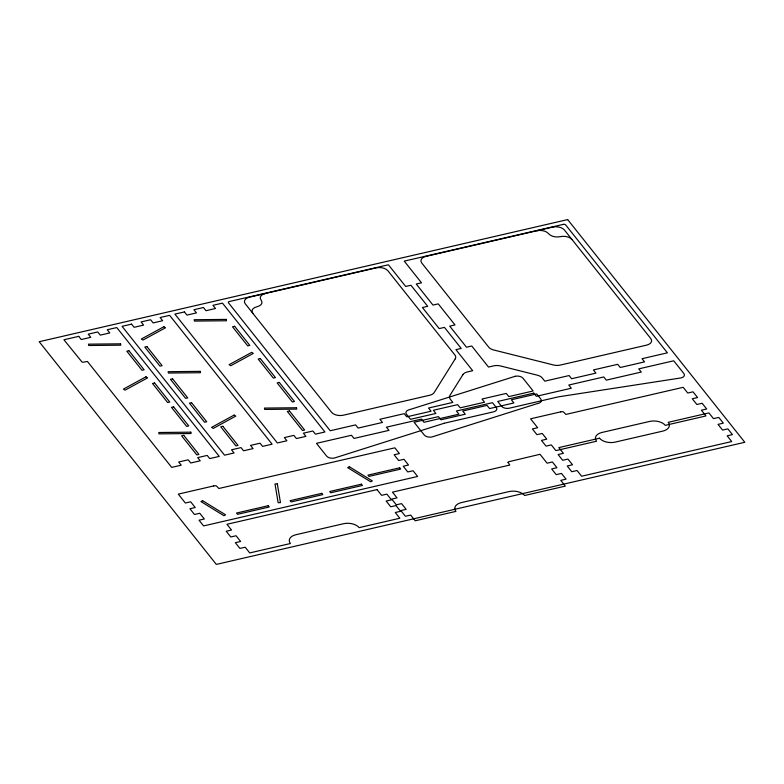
<?xml version="1.0" encoding="UTF-8"?>
<svg xmlns="http://www.w3.org/2000/svg" width="784" height="784" viewBox="0 0 784 784"><rect width="100%" height="100%" fill="white"/><g stroke="black" fill="none" stroke-linecap="round" stroke-linejoin="round"><path stroke-width="1.18" d="M572.055 239.581A8.8 5.086 4 0 0 560.335 236.641A8.8 5.086 4 0 1 548.614 233.701A8.8 5.086 4 0 0 536.883 230.761M252.86 313.345A8.8 5.086 4 0 1 256.995 306.74A8.8 5.086 4 0 0 261.121 300.135A8.8 5.086 4 0 1 265.257 293.53M508.071 462.433L509.786 465.049L392.47 492.156L397.018 497.879L391.735 499.104L396.292 504.827L401.575 503.612L406.132 509.335L400.849 510.56L405.397 516.284L410.689 515.059L415.236 520.792L455.935 511.384A11.74 6.782 4 0 1 461.443 502.583L509.002 491.588A11.74 6.782 4 0 1 524.633 495.508L565.323 486.109L560.776 480.376L566.058 479.161L561.501 473.428L556.219 474.653L551.662 468.93L556.944 467.705L552.397 461.982L547.105 463.197L540.019 454.289L508.463 461.805A2.195 1.274 4 0 0 508.071 462.433M455.23 358.866L434.14 392.578A8.8 5.086 4 0 1 429.642 395.263L343.274 415.226A8.8 5.086 4 0 1 331.554 412.286L245.265 303.8A8.8 5.086 4 0 1 249.4 297.195L376.232 267.883A8.8 5.086 4 0 1 387.953 270.823L454.867 354.956A8.8 5.086 4 0 1 455.23 358.866M462.932 374.625L449.967 395.352A8.8 5.086 4 0 0 450.33 399.262L452.838 402.417L428.534 408.043L431.063 411.218L406.749 416.833L404.221 413.658L379.907 419.273L382.445 422.458L358.131 428.074L355.603 424.889L330.231 430.749L228.507 302.859A1.764 1.019 4 0 1 229.34 301.536L388.423 264.776L405.681 286.474L410.953 285.258L427.701 306.319L422.439 307.534L439.187 328.594L444.45 327.379L461.208 348.439L455.935 349.654L472.693 370.714L467.421 371.93A8.8 5.086 4 0 0 462.932 374.625M163.866 326.732L141.316 339.031L142.982 340.06L165.542 327.761L163.866 326.732M145.951 376.82L123.392 389.119L125.068 390.148L147.617 377.849L145.951 376.82M251.644 352.398L229.085 364.687L230.761 365.716L253.31 353.427L251.644 352.398M234.142 415.079L211.582 427.378L213.258 428.407L235.808 416.108L234.142 415.079M202.566 500.672L200.929 501.564L223.94 515.715L225.586 514.814L202.566 500.672M349.331 466.754L347.684 467.656L370.705 481.797L372.341 480.906L349.331 466.754M515.196 376.291L408.631 409.954A5.87 3.391 4 0 0 406.455 414.197L410.522 419.313L435.894 413.452L433.366 410.267L457.67 404.652L460.198 407.837L484.512 402.212L481.984 399.036L506.288 393.421L508.826 396.596L533.13 390.981L523.006 378.251A5.87 3.391 4 0 0 515.196 376.291M444.067 423.301L334.415 458.032A5.87 3.391 4 0 1 326.605 456.072L316.481 443.352L351.467 435.267L353.996 438.442L388.982 430.357L386.443 427.182L421.429 419.097L423.968 422.272L458.944 414.187L456.415 411.012L492.46 402.682L496.252 407.455A5.87 3.391 4 0 1 493.499 411.855L444.655 423.144A5.87 3.391 4 0 0 444.067 423.301M537.559 403.515L432.053 436.933A5.87 3.391 4 0 1 424.232 434.973L414.109 422.253L438.423 416.637L440.951 419.812L465.265 414.197L462.736 411.012L487.04 405.397L489.569 408.582L513.883 402.956L511.354 399.781L536.717 393.921L540.784 399.027A5.87 3.391 4 0 1 538.608 403.28L537.559 403.515M567.675 219.589L39.2 341.716L216.325 564.411L744.8 442.284L567.675 219.589M78.723 336.346L63.925 339.766L81.948 361.963A2.195 1.274 4 0 0 83.055 362.237L87.426 361.453L171.696 467.391L181.202 465.196L178.674 462.011L188.189 459.816L190.718 462.991L200.234 460.796L197.695 457.611L207.211 455.416L209.74 458.601L219.255 456.396L116.777 327.555L107.261 329.75L109.789 332.935L100.283 335.131L97.745 331.946L88.239 334.151L90.768 337.326L81.252 339.531L78.723 336.346M131.575 324.135L122.059 326.33L224.538 455.181L234.053 452.976L231.525 449.8L241.031 447.595L243.569 450.78L253.075 448.585L250.547 445.4L260.063 443.205L262.591 446.39L272.107 444.185L169.618 315.344L160.112 317.54L162.641 320.725L153.125 322.92L150.597 319.735L141.081 321.93L143.609 325.115L134.103 327.31L131.575 324.135M184.416 311.924L174.901 314.119L277.389 442.97L286.895 440.765L284.367 437.59L293.882 435.385L296.411 438.57L305.927 436.374L303.398 433.189L312.904 430.994L315.433 434.169L324.948 431.974L222.47 303.124L212.954 305.329L215.482 308.504L205.976 310.709L203.438 307.524L193.932 309.719L196.461 312.904L186.945 315.099L184.416 311.924M563.333 224.361L404.24 261.121L421.498 282.818L416.235 284.033L432.984 305.094L438.256 303.878L455.004 324.939L449.732 326.154L466.49 347.214L471.752 345.999L488.501 367.059L493.773 365.844A8.8 5.086 4 0 1 500.486 365.952L537.275 375.173A8.8 5.086 4 0 1 542.283 378.015L544.792 381.171L569.106 375.556L571.634 378.731L595.938 373.115L593.41 369.94L617.723 364.315L620.252 367.5L644.566 361.885L642.027 358.7L667.4 352.839L565.676 224.949A1.764 1.019 4 0 0 563.333 224.361M552.74 227.095L425.908 256.407A8.8 5.086 4 0 0 421.772 263.012L488.687 347.136A8.8 5.086 4 0 0 493.695 349.978L553.533 364.981A8.8 5.086 4 0 0 560.246 365.089L646.624 345.127A8.8 5.086 4 0 0 650.749 338.521L564.46 230.035A8.8 5.086 4 0 0 552.74 227.095M128.948 350.722L126.832 351.212L142.022 370.303L144.129 369.813L128.948 350.722M146.912 346.577L144.805 347.057L159.985 366.148L162.102 365.658L146.912 346.577M234.641 326.301L232.525 326.791L247.715 345.881L249.822 345.391L234.641 326.301M154.595 382.974L152.478 383.454L167.668 402.545L169.775 402.055L154.595 382.974M172.558 378.819L170.451 379.309L185.632 398.399L187.748 397.909L172.558 378.819M260.288 358.543L258.171 359.033L273.361 378.123L275.468 377.633L260.288 358.543M173.578 406.827L171.461 407.317L186.641 426.408L188.758 425.918L173.578 406.827M191.541 402.682L189.424 403.162L204.614 422.253L206.721 421.763L191.541 402.682M279.271 382.406L277.154 382.896L292.334 401.986L294.451 401.496L279.271 382.406M183.74 435.345L181.633 435.835L196.813 454.926L198.92 454.436L183.74 435.345M222.852 426.31L220.735 426.8L235.915 445.89L238.032 445.4L222.852 426.31M289.433 410.924L287.326 411.414L302.506 430.494L304.623 430.014L289.433 410.924M533.786 393.127L497.742 401.457L501.535 406.23A5.87 3.391 4 0 0 509.355 408.19L558.198 396.9A5.87 3.391 4 0 1 558.816 396.782L681.09 377.917A5.87 3.391 4 0 0 683.844 373.517L673.721 360.797L638.744 368.872L641.273 372.057L606.287 380.142L603.758 376.957L568.772 385.042L571.301 388.227L536.315 396.312L533.786 393.127M213.689 485.933L178.282 494.116L185.367 503.024L190.659 501.799L195.206 507.522L189.924 508.747L194.481 514.471L199.763 513.255L204.32 518.979L199.038 520.204L203.595 525.927L417.617 476.466L413.07 470.743L407.778 471.958L403.231 466.235L408.513 465.01L403.956 459.287L398.674 460.512L394.117 454.779L399.399 453.564L394.852 447.831L218.863 488.501L216.531 486.031A2.195 1.274 4 0 0 215.424 485.747L213.689 485.933M560.697 411.855L530.572 418.813L537.657 427.721L532.375 428.946L536.922 434.669L542.214 433.454L546.762 439.177L541.479 440.392L546.036 446.125L551.319 444.9L555.876 450.633L596.565 441.225A11.74 6.782 4 0 1 602.073 432.425L649.642 421.429A11.74 6.782 4 0 1 665.273 425.349L705.963 415.941L701.406 410.218L706.688 408.993L702.141 403.27L696.849 404.495L692.301 398.762L697.584 397.547L693.027 391.814L687.744 393.039L683.187 387.316L565.872 414.422L563.529 411.953A2.195 1.274 4 0 0 562.432 411.678L560.697 411.855M399.673 467.813L367.961 475.133L368.97 476.407L400.683 469.087L399.673 467.813M268.216 505.719L236.513 513.05L237.523 514.324L269.235 506.993L268.216 505.719M321.783 493.342L290.07 500.672L291.089 501.946L322.792 494.616L321.783 493.342M361.414 484.179L329.711 491.509L330.721 492.783L362.433 485.453L361.414 484.179M377.045 489.608L226.958 524.29L231.515 530.023L226.233 531.238L230.79 536.971L236.072 535.746L240.629 541.47L235.337 542.695L239.894 548.418L245.176 547.203L249.733 552.926L290.423 543.518A11.74 6.782 4 0 1 295.94 534.717L343.5 523.722A11.74 6.782 4 0 1 359.131 527.642L399.82 518.244L395.263 512.511L400.555 511.295L395.998 505.572L390.716 506.787L386.159 501.064L391.441 499.839L386.884 494.116L381.602 495.331L377.045 489.608M599.535 438.197L558.845 447.595L563.392 453.328L558.11 454.544L562.667 460.277L567.949 459.052L572.506 464.775L567.224 466L571.771 471.723L577.063 470.508L581.61 476.231L731.697 441.549L727.15 435.826L732.432 434.601L727.875 428.877L722.593 430.093L718.036 424.369L723.318 423.144L718.761 417.421L713.479 418.646L708.922 412.913L668.233 422.321A11.74 6.782 4 0 1 662.725 431.122L615.166 442.117A11.74 6.782 4 0 1 599.535 438.197M226.253 319.402L194.177 319.725L194.403 321.087L226.478 320.764L226.253 319.402M120.56 343.823L88.484 344.147L88.71 345.509L120.785 345.185L120.56 343.823M200.224 371.361L168.148 371.694L168.374 373.057L200.449 372.723L200.224 371.361M296.519 407.749L264.453 408.072L264.678 409.434L296.754 409.111L296.519 407.749M190.826 432.17L158.76 432.503L158.985 433.866L191.061 433.532L190.826 432.17M277.33 483.914L274.998 483.934L278.134 502.671L280.466 502.652L277.33 483.914"/></g></svg>
